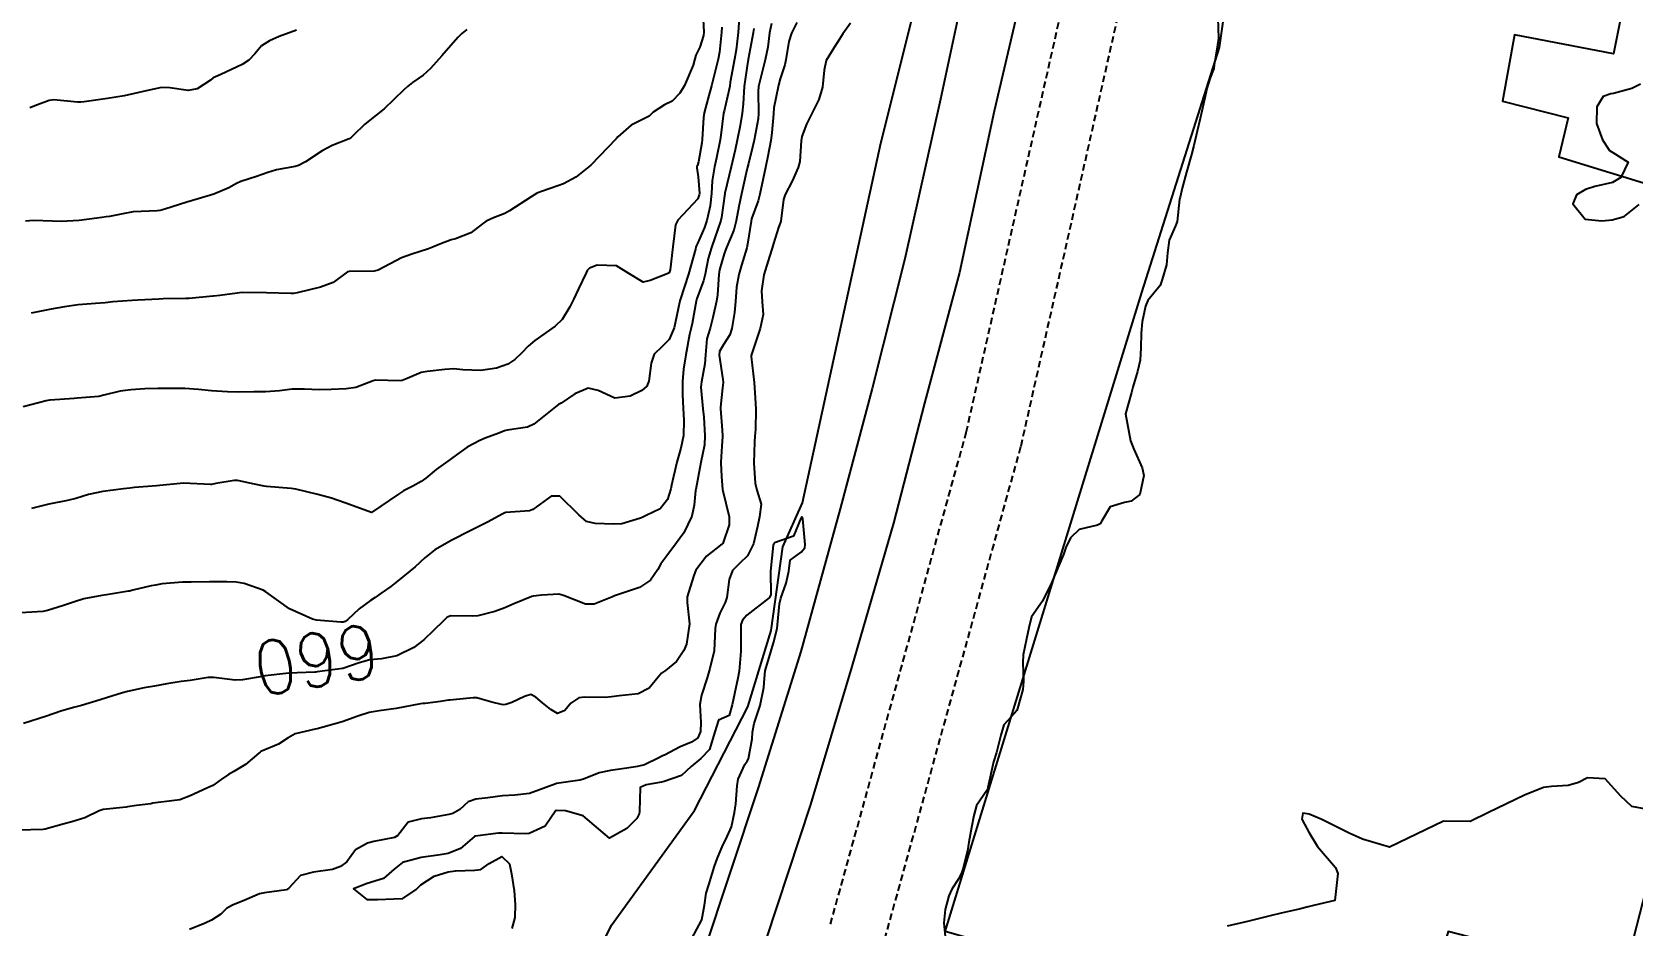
# Model space of a CAD drawing. Header units: metres. Extents: x 292545 to 299085, y 7450245 to 7463078.
# Drawn here: x 296568.5 to 296687.5, y 7460652 to 7460718.5 of the extents above; entities that cross this region are included whole.
import ezdxf
from ezdxf.enums import TextEntityAlignment as Align

# ---------------------------------------------------------------- set-up
doc = ezdxf.new("R2010")
doc.units = ezdxf.units.M
doc.linetypes.add('DASHED', pattern=[0.75, 0.5, -0.25])
for name, color, linetype in [('Cotas', 45, 'Continuous'), ('Curvas de Nivel 1m', 11, 'Continuous'), ('Curvas de Nivel 5m', 15, 'Continuous'), ('Edificações', 30, 'Continuous'), ('Hidrografia', 140, 'Continuous'), ('Linha Férrea', 20, 'Continuous'), ('Vias Secundárias', 230, 'DASHED')]:
    doc.layers.add(name, color=color, linetype=linetype)
doc.styles.add('Style-STANDARD', font='STANDARD.shx')

msp = doc.modelspace()

# ---------------------------------------------------------------- linework, layer by layer
at = {"layer": 'Curvas de Nivel 1m', "flags": 128}
for points, elevation in [([(296618.33, 7460720.34), (296618.43, 7460718.5), (296618.41, 7460718.23), (296618.13, 7460717.37), (296617.84, 7460716.79), (296617.77, 7460716.5), (296617.65, 7460716.04), (296616.99, 7460714.52), (296616.66, 7460713.95), (296616.09, 7460713.37), (296615.52, 7460713.09), (296614.66, 7460712.54), (296614.38, 7460712.24), (296614.07, 7460712.1), (296613.04, 7460711.58), (296612.05, 7460710.71), (296611.92, 7460710.57), (296610.03, 7460708.6), (296608.93, 7460707.7), (296608.01, 7460707.21), (296607.57, 7460707.07), (296606.37, 7460706.64), (296606.1, 7460706.54), (296606, 7460706.5), (296605.6, 7460706.25), (296603.99, 7460705.2), (296603.64, 7460705.02), (296602.8, 7460704.68), (296602.24, 7460704.43), (296601.98, 7460704.23), (296601.11, 7460703.56), (296599.96, 7460703.13), (296599.64, 7460703.04), (296598.79, 7460702.73), (296598.2, 7460702.49), (296597.95, 7460702.38), (296596.71, 7460701.99), (296595.94, 7460701.71), (296594.21, 7460700.79), (296593.93, 7460700.71), (296592.05, 7460700.69), (296591.93, 7460700.66), (296590.86, 7460699.89), (296589.92, 7460699.53), (296588.18, 7460699.12), (296587.91, 7460699.06), (296587.73, 7460699.05), (296585.92, 7460699.12), (296584.13, 7460699.13), (296583.91, 7460699.11), (296583.74, 7460699.08), (296582.44, 7460698.92), (296581.97, 7460698.87), (296581.91, 7460698.86), (296580.16, 7460698.7), (296579.91, 7460698.69), (296578.22, 7460698.67), (296577.91, 7460698.65), (296576.34, 7460698.56), (296575.91, 7460698.54), (296574.49, 7460698.43), (296573.91, 7460698.36), (296573.2, 7460698.32), (296571.9, 7460698.22), (296570.89, 7460698.07), (296569.9, 7460697.9), (296568.41, 7460697.6)], 664), ([(296621.07, 7460719.56), (296620.98, 7460718.47), (296620.84, 7460717.17), (296620.72, 7460716.47), (296620.4, 7460714.77), (296620.36, 7460714.48), (296620.33, 7460714.24), (296620.08, 7460713.16), (296619.94, 7460712.62), (296619.91, 7460712.48), (296619.7, 7460710.84), (296619.65, 7460710.48), (296619.38, 7460709.14), (296619.24, 7460708.49), (296619.07, 7460707.43), (296619.01, 7460706.49), (296618.92, 7460705.57), (296618.67, 7460704.49), (296618.5, 7460703.97), (296617.96, 7460702.77), (296617.86, 7460702.59), (296617.84, 7460702.5), (296617.81, 7460702.36), (296617.29, 7460700.51), (296617, 7460699.59), (296616.66, 7460698.52), (296616.52, 7460697.91), (296616.24, 7460696.52), (296615.87, 7460695.65), (296615.32, 7460695.09), (296614.74, 7460694.54), (296614.51, 7460693.88), (296614.35, 7460692.54), (296614.21, 7460692.17), (296613.83, 7460691.85), (296612.97, 7460691.42), (296611.82, 7460691.29), (296610.58, 7460691.84), (296609.83, 7460692.03), (296608.84, 7460691.6), (296607.82, 7460690.91), (296607.64, 7460690.8), (296607.41, 7460690.63), (296605.8, 7460689.34), (296605.32, 7460689.13), (296603.8, 7460688.9), (296603.62, 7460688.85), (296603.18, 7460688.68), (296602.18, 7460688.3), (296601.78, 7460688.14), (296600.84, 7460687.64), (296599.77, 7460686.86), (296599.68, 7460686.8), (296599.57, 7460686.72), (296598.52, 7460685.97), (296597.75, 7460685.33), (296597.41, 7460685.08), (296596.8, 7460684.75), (296596.11, 7460684.38), (296595.74, 7460684.14), (296593.72, 7460682.79), (296591.73, 7460683.51), (296590.74, 7460683.84), (296589.74, 7460684.13), (296588.08, 7460684.52), (296587.74, 7460684.57), (296585.91, 7460684.71), (296585.74, 7460684.74), (296585.62, 7460684.76), (296585.02, 7460684.89), (296583.75, 7460685.15), (296583.5, 7460685.15), (296582.15, 7460684.93), (296581.81, 7460684.87), (296581.74, 7460684.86), (296579.74, 7460684.95), (296577.74, 7460684.76), (296576.09, 7460684.65), (296575.74, 7460684.6), (296575.27, 7460684.54), (296573.74, 7460684.35), (296572.67, 7460684.11), (296571.73, 7460683.82), (296571.12, 7460683.67), (296569.73, 7460683.41), (296568.44, 7460683.09)], 662), ([(296656.66, 7460719.54), (296656.72, 7460718.04), (296656.64, 7460717.55), (296656.4, 7460716.05), (296656.37, 7460715.79), (296656.11, 7460715.1), (296655.85, 7460714.3), (296655.8, 7460714.05), (296655.74, 7460713.71), (296655.36, 7460712.06), (296655.14, 7460711.14), (296654.89, 7460710.07), (296654.72, 7460709.4), (296654.33, 7460708.08), (296654.01, 7460706.88), (296653.86, 7460706.23), (296653.83, 7460706.08), (296653.64, 7460704.42), (296653.52, 7460704.08), (296653.04, 7460703.02), (296652.93, 7460702.09), (296652.85, 7460701.19), (296652.52, 7460700.09), (296652.37, 7460699.65), (296651.92, 7460699.08), (296651.47, 7460698.55), (296651.3, 7460698.11), (296651.04, 7460696.96), (296650.97, 7460696.11), (296650.95, 7460695.03), (296650.89, 7460694.11), (296650.7, 7460693.26), (296650.35, 7460692.11), (296650.24, 7460691.71), (296649.81, 7460690.12), (296650.18, 7460688.12), (296650.41, 7460687.49), (296651.03, 7460686.11), (296651.16, 7460685.52), (296650.87, 7460684.11), (296650.23, 7460683.63), (296649.73, 7460683.52), (296648.67, 7460683.2), (296648.04, 7460682.15), (296647.92, 7460681.94), (296647.71, 7460681.84), (296646.36, 7460681.51), (296645.7, 7460680.9), (296645.36, 7460680.17), (296645.18, 7460679.67), (296644.58, 7460678.19), (296644.29, 7460677.56), (296643.64, 7460676.2), (296642.82, 7460675.02), (296642.61, 7460674.21), (296642.44, 7460673.39), (296642.2, 7460672.21), (296642.17, 7460671.64), (296642.22, 7460670.21), (296642.17, 7460669.61), (296641.78, 7460668.22), (296641.71, 7460668.06), (296641.55, 7460667.87), (296640.76, 7460667), (296640.54, 7460666.23), (296640.2, 7460664.93), (296639.99, 7460664.24), (296639.57, 7460662.33), (296639.55, 7460662.25), (296639.54, 7460662.19), (296639.48, 7460662.11), (296638.73, 7460661), (296638.51, 7460660.26), (296638.35, 7460659.36), (296638.16, 7460658.26), (296638.05, 7460657.64), (296637.7, 7460656.27), (296637.63, 7460656.05), (296637.4, 7460655.58), (296636.88, 7460654.79), (296636.66, 7460654.28), (296636.38, 7460653.27), (296636.3, 7460652.28), (296636.38, 7460651.25)], 657), ([(296625.36, 7460719.21), (296624.96, 7460718.42), (296624.76, 7460717.8), (296624.55, 7460716.43), (296624.47, 7460716.07), (296624.11, 7460715.01), (296623.99, 7460714.55), (296623.96, 7460714.43), (296623.65, 7460712.86), (296623.61, 7460712.43), (296623.49, 7460711), (296623.42, 7460710.44), (296623.2, 7460709.28), (296623.03, 7460708.44), (296622.85, 7460707.6), (296622.61, 7460706.44), (296622.48, 7460705.96), (296621.98, 7460704.6), (296621.95, 7460704.45), (296621.69, 7460702.73), (296621.63, 7460702.46), (296621.24, 7460701.17), (296621.03, 7460700.47), (296620.87, 7460699.52), (296620.8, 7460698.47), (296620.71, 7460697.66), (296620.53, 7460696.47), (296620.37, 7460695.98), (296619.87, 7460695.23), (296619.61, 7460694.74), (296619.58, 7460694.48), (296619.84, 7460692.66), (296619.87, 7460692.48), (296619.87, 7460692.44), (296619.83, 7460692.06), (296619.69, 7460690.6), (296619.69, 7460690.48), (296619.8, 7460688.91), (296619.83, 7460688.48), (296619.83, 7460688.44), (296619.78, 7460687.7), (296619.71, 7460686.53), (296619.71, 7460686.48), (296619.75, 7460685.45), (296619.82, 7460684.48), (296619.84, 7460684.38), (296620.33, 7460682.47), (296620.33, 7460681.86), (296619.85, 7460680.48), (296619.78, 7460680.4), (296619.69, 7460680.34), (296618.64, 7460679.53), (296617.84, 7460678.5), (296617.79, 7460678.38), (296617.67, 7460678.02), (296617.21, 7460676.51), (296617.21, 7460676.08), (296617.38, 7460674.51), (296617.15, 7460672.98), (296616.95, 7460672.52), (296616.4, 7460671.71), (296615.58, 7460671.03), (296615.28, 7460670.83), (296615.05, 7460670.54), (296614.37, 7460669.73), (296613.56, 7460669.31), (296612.13, 7460669.14), (296611.56, 7460669.08), (296611.11, 7460669.03), (296609.56, 7460669.06), (296609.15, 7460669.01), (296608.54, 7460668.61), (296608.09, 7460668.07), (296607.55, 7460667.84), (296607.06, 7460668.14), (296606.45, 7460668.64), (296605.95, 7460669.04), (296605.56, 7460669.25), (296605.11, 7460669.11), (296604.16, 7460668.66), (296603.71, 7460668.51), (296603.55, 7460668.48), (296603.38, 7460668.5), (296602.68, 7460668.68), (296601.8, 7460668.94), (296601.56, 7460668.99), (296601.27, 7460668.99), (296599.55, 7460668.84), (296599.45, 7460668.82), (296598.84, 7460668.73), (296597.72, 7460668.57), (296597.55, 7460668.57), (296597.36, 7460668.55), (296595.55, 7460668.21), (296594.29, 7460668.04), (296593.54, 7460667.91), (296592.7, 7460667.64), (296591.54, 7460667.23), (296590.12, 7460666.83), (296589.67, 7460666.7), (296589.53, 7460666.67), (296588.05, 7460666.33), (296587.52, 7460666.04), (296586.81, 7460665.57), (296585.5, 7460665.01), (296585.43, 7460664.97), (296585.34, 7460664.89), (296584.35, 7460664.05), (296583.49, 7460663.53), (296583.09, 7460663.31), (296582.53, 7460662.92), (296581.92, 7460662.48), (296581.48, 7460662.28), (296580.24, 7460661.72), (296579.47, 7460661.43), (296579.06, 7460661.37), (296577.46, 7460661.16), (296577.31, 7460661.13), (296576.25, 7460660.99), (296575.56, 7460660.9), (296575.46, 7460660.88), (296573.77, 7460660.71), (296573.46, 7460660.61), (296572.4, 7460660.09), (296571.44, 7460659.78), (296570.86, 7460659.64), (296569.44, 7460659.25), (296569.29, 7460659.22), (296567.43, 7460659.16)], 659), ([(296622.15, 7460718.75), (296622.12, 7460718.47), (296622.12, 7460718.45), (296622.12, 7460718.43), (296621.74, 7460716.46), (296621.65, 7460715.99), (296621.45, 7460714.46), (296621.37, 7460713.17), (296621.3, 7460712.46), (296621.14, 7460711.54), (296620.93, 7460710.47), (296620.77, 7460709.74), (296620.48, 7460708.47), (296620, 7460706.53), (296619.99, 7460706.49), (296619.76, 7460704.7), (296619.71, 7460704.48), (296619.26, 7460703.19), (296619, 7460702.49), (296618.76, 7460701.67), (296618.53, 7460700.49), (296618.42, 7460700), (296617.91, 7460698.68), (296617.86, 7460698.5), (296617.57, 7460696.82), (296617.5, 7460696.51), (296617.38, 7460696.01), (296617.11, 7460694.51), (296616.92, 7460693.44), (296616.84, 7460692.51), (296616.86, 7460691.55), (296616.91, 7460690.51), (296616.94, 7460689.65), (296616.93, 7460688.51), (296616.73, 7460687.56), (296616.42, 7460686.52), (296616.04, 7460684.82), (296615.98, 7460684.53), (296615.74, 7460683.75), (296615.2, 7460683.06), (296614.15, 7460682.55), (296613.85, 7460682.42), (296613.72, 7460682.37), (296612.33, 7460681.95), (296611.71, 7460681.91), (296610.35, 7460681.96), (296609.72, 7460682.11), (296609.14, 7460682.61), (296607.74, 7460684), (296607.09, 7460683.99), (296605.73, 7460683), (296605.47, 7460682.91), (296603.72, 7460682.79), (296603.64, 7460682.76), (296603.48, 7460682.67), (296602.35, 7460682.05), (296601.71, 7460681.73), (296601, 7460681.4), (296599.69, 7460680.72), (296598.42, 7460680), (296597.68, 7460679.42), (296596.96, 7460678.75), (296595.66, 7460677.67), (296595.16, 7460677.28), (296594.45, 7460676.78), (296593.98, 7460676.45), (296593.64, 7460676.23), (296592.81, 7460675.62), (296591.94, 7460674.81), (296591.76, 7460674.67), (296591.62, 7460674.63), (296591.43, 7460674.62), (296589.62, 7460674.78), (296589.32, 7460674.84), (296587.63, 7460675.62), (296585.85, 7460676.88), (296585.65, 7460677), (296584.26, 7460677.5), (296583.66, 7460677.61), (296582.95, 7460677.63), (296581.66, 7460677.62), (296580.31, 7460677.6), (296579.66, 7460677.59), (296578.15, 7460677.47), (296577.66, 7460677.39), (296577.32, 7460677.32), (296575.97, 7460677), (296575.71, 7460676.94), (296575.65, 7460676.93), (296574.01, 7460676.66), (296573.65, 7460676.62), (296572.33, 7460676.35), (296571.64, 7460676.13), (296570.82, 7460675.87), (296569.63, 7460675.5), (296569.27, 7460675.43), (296567.63, 7460675.32)], 661), ([(296619.78, 7460718.85), (296619.76, 7460718.48), (296619.6, 7460717.01), (296619.5, 7460716.49), (296619.22, 7460715.39), (296619, 7460714.49), (296618.81, 7460713.77), (296618.47, 7460712.5), (296618.42, 7460712.15), (296618.32, 7460710.5), (296618.29, 7460710.26), (296618.03, 7460708.84), (296617.96, 7460708.57), (296617.93, 7460708.5), (296617.92, 7460708.4), (296618.02, 7460707.73), (296618.11, 7460706.5), (296618.1, 7460706.4), (296618, 7460706.11), (296616.5, 7460704.52), (296616.34, 7460704.16), (296616.13, 7460702.53), (296615.94, 7460700.82), (296615.86, 7460700.6), (296615.71, 7460700.53), (296614.45, 7460700.02), (296613.93, 7460699.9), (296612.86, 7460700.56), (296611.94, 7460701.11), (296610.51, 7460701.16), (296609.94, 7460700.95), (296609.77, 7460700.77), (296609.68, 7460700.6), (296609.12, 7460699.41), (296608.74, 7460698.61), (296608.46, 7460698.06), (296607.89, 7460697.13), (296607.39, 7460696.63), (296605.87, 7460695.57), (296605.38, 7460695.14), (296604.9, 7460694.66), (296604.37, 7460694.15), (296603.85, 7460693.8), (296603.01, 7460693.52), (296601.85, 7460693.33), (296600.52, 7460693.38), (296599.85, 7460693.46), (296599.18, 7460693.4), (296597.85, 7460693.26), (296597.41, 7460693.18), (296596.38, 7460692.75), (296596.01, 7460692.59), (296595.84, 7460692.56), (296594.01, 7460692.61), (296593.84, 7460692.58), (296592.56, 7460692.07), (296591.83, 7460691.97), (296590.72, 7460691.93), (296589.83, 7460691.89), (296588.73, 7460691.95), (296587.83, 7460691.96), (296586.87, 7460691.83), (296585.83, 7460691.76), (296584.97, 7460691.75), (296583.83, 7460691.72), (296583, 7460691.75), (296581.83, 7460691.83), (296580.85, 7460691.92), (296579.83, 7460691.99), (296578.8, 7460692), (296577.83, 7460692), (296576.85, 7460691.97), (296575.83, 7460691.9), (296575.03, 7460691.8), (296573.82, 7460691.5), (296573.43, 7460691.41), (296571.82, 7460691.28), (296571.61, 7460691.26), (296569.81, 7460691.14), (296569.76, 7460691.13), (296569.53, 7460691.07), (296567.81, 7460690.64)], 663), ([(296588.15, 7460718.64), (296586.85, 7460718.17), (296586.14, 7460717.85), (296585.55, 7460717.47), (296585.04, 7460716.89), (296584.6, 7460716.41), (296584.11, 7460716.09), (296582.51, 7460715.33), (296582.11, 7460715.18), (296581.94, 7460715.1), (296581.74, 7460714.93), (296580.76, 7460714.28), (296580.09, 7460714.16), (296578.71, 7460714.35), (296578.09, 7460714.37), (296576.95, 7460714.14), (296576.09, 7460713.93), (296575.33, 7460713.76), (296574.09, 7460713.55), (296572.34, 7460713.3), (296572.09, 7460713.28), (296571.85, 7460713.29), (296570.09, 7460713.45), (296569.75, 7460713.41), (296568.88, 7460713.08), (296568.3, 7460712.87)], 666), ([(296629.35, 7460719.17), (296628.77, 7460718.37), (296628.54, 7460717.97), (296628.13, 7460717.35), (296627.55, 7460716.39), (296627.38, 7460715.66), (296627.27, 7460714.39), (296626.99, 7460713.49), (296626.44, 7460712.4), (296626.07, 7460711.64), (296625.74, 7460710.73), (296625.68, 7460710.41), (296625.57, 7460708.88), (296625.46, 7460708.42), (296625.01, 7460707.42), (296624.5, 7460706.43), (296624.37, 7460706.05), (296624.17, 7460704.43), (296624.12, 7460704.29), (296623.98, 7460703.98), (296623.62, 7460702.77), (296623.53, 7460702.44), (296623.33, 7460701.82), (296622.91, 7460700.45), (296622.72, 7460699.25), (296622.78, 7460698.45), (296622.86, 7460697.49), (296622.64, 7460696.45), (296622, 7460694.59), (296621.96, 7460694.46), (296621.95, 7460694.37), (296622.18, 7460692.45), (296622.28, 7460690.92), (296622.3, 7460690.45), (296622.29, 7460688.94), (296622.24, 7460688.45), (296622.2, 7460688.04), (296622.15, 7460686.45), (296622.25, 7460684.96), (296622.39, 7460684.45), (296622.7, 7460683.41), (296622.58, 7460682.45), (296622.42, 7460681.74), (296622.13, 7460680.45), (296621.68, 7460679.57), (296621.12, 7460679.02), (296620.58, 7460678.47), (296620.33, 7460677.8), (296620.16, 7460676.47), (296620.02, 7460676.1), (296619.63, 7460675.29), (296619.33, 7460674.48), (296619.28, 7460674.15), (296619.21, 7460672.49), (296618.89, 7460671.18), (296618.68, 7460670.49), (296618.26, 7460669.2), (296618.15, 7460668.5), (296618.22, 7460667.18), (296618.18, 7460666.5), (296618, 7460666.03), (296617.52, 7460665.71), (296616.67, 7460665.36), (296615.51, 7460664.75), (296615.36, 7460664.68), (296615.09, 7460664.53), (296614.02, 7460664.03), (296613.5, 7460663.9), (296612.71, 7460663.78), (296611.49, 7460663.61), (296610.66, 7460663.42), (296609.49, 7460662.96), (296609.21, 7460662.88), (296607.48, 7460662.64), (296607.43, 7460662.62), (296605.48, 7460661.88), (296604.38, 7460661.76), (296603.47, 7460661.72), (296602.37, 7460661.58), (296601.47, 7460661.46), (296600.91, 7460661.26), (296600.29, 7460660.71), (296599.77, 7460660.41), (296599.46, 7460660.33), (296598.1, 7460660.09), (296597.45, 7460660.01), (296596.44, 7460659.76), (296595.69, 7460658.77), (296595.43, 7460658.63), (296593.89, 7460658.33), (296593.43, 7460658.2), (296592.52, 7460657.7), (296591.88, 7460656.81), (296591.41, 7460656.46), (296590.83, 7460656.24), (296589.4, 7460656.04), (296588.45, 7460655.8), (296587.57, 7460654.86), (296587.48, 7460654.77), (296587.39, 7460654.74), (296585.76, 7460654.51), (296585.39, 7460654.42), (296584.31, 7460653.97), (296583.37, 7460653.58), (296582.94, 7460653.35), (296582.52, 7460652.92), (296581.82, 7460652.47), (296581.36, 7460652.26), (296580.18, 7460651.77)], 658), ([(296688.11, 7460714.62), (296687.47, 7460714.31), (296686.1, 7460713.94), (296685.89, 7460713.9), (296685.34, 7460713.71), (296684.85, 7460712.95), (296684.83, 7460711.71), (296685.28, 7460710.48), (296685.81, 7460709.7), (296686.04, 7460709.54), (296687.18, 7460708.83), (296686.65, 7460707.69), (296686.02, 7460707.31), (296684.71, 7460707.02), (296684.01, 7460706.8), (296683.35, 7460706.39), (296683.08, 7460705.73), (296683.99, 7460704.59), (296685.22, 7460704.47), (296685.99, 7460704.53), (296686.89, 7460704.79), (296688, 7460705.67)], 656), ([(296617.35, 7460650.73), (296618.28, 7460652.5), (296618.48, 7460653.6), (296618.61, 7460654.49), (296618.8, 7460655.09), (296619.24, 7460656.48), (296619.42, 7460657.03), (296619.86, 7460658.04), (296620.08, 7460658.47), (296620.49, 7460659.42), (296620.72, 7460660.47), (296620.82, 7460661.11), (296620.92, 7460662.47), (296621, 7460662.96), (296621.5, 7460664.05), (296621.67, 7460664.29), (296621.75, 7460664.46), (296622.03, 7460665.95), (296622.05, 7460666.45), (296622.18, 7460667.09), (296622.63, 7460668.44), (296622.91, 7460669.78), (296622.95, 7460670.44), (296623, 7460671.02), (296623.41, 7460672.43), (296623.61, 7460673.08), (296623.89, 7460674.16), (296623.92, 7460674.43), (296624.07, 7460675.99), (296624.16, 7460676.42), (296624.56, 7460677.53), (296624.77, 7460678.42), (296624.87, 7460679.23), (296625.69, 7460679.82), (296625.94, 7460680.16), (296625.97, 7460680.41), (296625.81, 7460682.32), (296625.78, 7460682.41), (296625.72, 7460682.45), (296625.7, 7460682.44), (296625.69, 7460682.41), (296625.1, 7460681.01), (296623.69, 7460680.53), (296623.65, 7460680.48), (296623.63, 7460680.43), (296623.6, 7460680.34), (296623.4, 7460678.43), (296623.41, 7460676.67), (296623.3, 7460676.44), (296621.63, 7460675.16), (296621.31, 7460674.78), (296621.2, 7460674.46), (296621.19, 7460672.88), (296621.19, 7460672.46), (296621.06, 7460670.99), (296620.97, 7460670.47), (296620.73, 7460669.3), (296620.54, 7460668.47), (296620.33, 7460667.69), (296619.54, 7460667.33), (296619.26, 7460666.48), (296618.85, 7460665.15), (296618.21, 7460664.5), (296617.5, 7460663.9), (296616.78, 7460663.23), (296615.49, 7460662.77), (296615.28, 7460662.74), (296614.14, 7460662.54), (296613.7, 7460662.33), (296613.65, 7460660.55), (296613.63, 7460660.38), (296613.46, 7460660.04), (296612.71, 7460659.29), (296611.43, 7460658.58), (296609.46, 7460660.22), (296608.14, 7460660.61), (296607.46, 7460660.63), (296607.44, 7460660.62), (296606.63, 7460659.46), (296605.44, 7460658.92), (296605.19, 7460658.9), (296603.44, 7460658.95), (296603.17, 7460658.94), (296601.43, 7460658.72), (296601.42, 7460658.72), (296601.37, 7460658.7), (296600.34, 7460657.79), (296599.42, 7460657.44), (296598.82, 7460657.32), (296597.42, 7460657.12), (296596.02, 7460656.76), (296595.41, 7460656.27), (296594.62, 7460655.56), (296593.4, 7460655.21), (296592.39, 7460654.81), (296593.38, 7460654.02), (296594.16, 7460654), (296595.38, 7460654.05), (296596.05, 7460654.09), (296597.04, 7460654.75), (296597.4, 7460655.11), (296598.39, 7460655.75), (296599.41, 7460656.06), (296599.97, 7460656.15), (296601.41, 7460656.19), (296601.85, 7460656.25), (296602.47, 7460656.68), (296603.42, 7460657.21), (296603.98, 7460656.66), (296604.14, 7460655.93), (296604.32, 7460654.66), (296604.4, 7460653.64), (296604.38, 7460652.66), (296604.16, 7460651.86)], 657), ([(296688.52, 7460660.72), (296687.47, 7460660.93), (296686.64, 7460661.69), (296685.49, 7460662.99), (296684.16, 7460663.05), (296683.49, 7460662.72), (296682.72, 7460662.49), (296681.48, 7460662.41), (296680.9, 7460662.34), (296679.47, 7460661.77), (296677.46, 7460660.8), (296676.8, 7460660.47), (296675.45, 7460659.82), (296673.45, 7460659.84), (296671.44, 7460658.87), (296670.77, 7460658.54), (296669.43, 7460657.89), (296667.44, 7460658.5), (296666.44, 7460658.93), (296665.45, 7460659.44), (296664.4, 7460659.95), (296663.46, 7460660.36), (296663, 7460660.42), (296662.92, 7460659.97), (296663.11, 7460659.62), (296663.44, 7460659.01), (296664.08, 7460657.95), (296665.41, 7460656.4), (296665.6, 7460655.94), (296665.38, 7460653.94), (296663.78, 7460653.56), (296663.38, 7460653.46), (296662.71, 7460653.3), (296661.37, 7460652.99), (296660.57, 7460652.8), (296659.37, 7460652.51), (296658.97, 7460652.41), (296657.36, 7460652.03)], 656)]:
    msp.add_lwpolyline(points, dxfattribs=dict(at, elevation=elevation))
at = {"layer": 'Curvas de Nivel 5m', "flags": 128}
for points, elevation in [([(296623.46, 7460719.13), (296623.33, 7460718.44), (296623.19, 7460717.38), (296623, 7460716.44), (296622.83, 7460715.73), (296622.51, 7460714.45), (296622.47, 7460714.07), (296622.5, 7460712.45), (296622.47, 7460712.04), (296622.17, 7460710.45), (296622.15, 7460710.36), (296622.05, 7460709.94), (296621.75, 7460708.73), (296621.68, 7460708.46), (296621.58, 7460708.02), (296621.24, 7460706.46), (296621.05, 7460705.52), (296620.85, 7460704.47), (296620.66, 7460703.78), (296620.12, 7460702.48), (296620.07, 7460702.36), (296619.95, 7460702.01), (296619.61, 7460700.81), (296619.56, 7460700.48), (296619.45, 7460698.96), (296619.37, 7460698.49), (296619.11, 7460697.27), (296618.9, 7460696.49), (296618.67, 7460695.7), (296618.56, 7460694.49), (296618.52, 7460693.83), (296618.26, 7460692.5), (296618.22, 7460692.1), (296618.37, 7460690.49), (296618.43, 7460689.87), (296618.52, 7460688.49), (296618.48, 7460687.8), (296618.22, 7460686.5), (296618.14, 7460686.11), (296617.84, 7460684.5), (296617.83, 7460684.41), (296617.73, 7460683.32), (296617.55, 7460682.5), (296616.95, 7460681.27), (296616.41, 7460680.52), (296615.68, 7460679.57), (296615.25, 7460678.96), (296615.01, 7460678.54), (296614.46, 7460677.74), (296613.66, 7460677.21), (296611.79, 7460676.58), (296611.69, 7460676.54), (296611.65, 7460676.52), (296610.27, 7460675.97), (296609.64, 7460675.97), (296608.01, 7460676.62), (296607.65, 7460676.72), (296606.4, 7460676.64), (296605.75, 7460676.55), (296605.65, 7460676.53), (296604.31, 7460676), (296603.64, 7460675.69), (296602.9, 7460675.42), (296601.63, 7460675.1), (296601.25, 7460675.07), (296599.63, 7460675.11), (296599.36, 7460674.99), (296599.08, 7460674.73), (296598.34, 7460674.01), (296597.61, 7460673.32), (296596.87, 7460672.75), (296595.6, 7460672.12), (296594.47, 7460671.9), (296593.59, 7460671.82), (296592.79, 7460671.6), (296591.59, 7460671.19), (296589.68, 7460670.93), (296589.58, 7460670.92), (296589.5, 7460670.92), (296588.19, 7460670.85), (296587.62, 7460670.83), (296587.58, 7460670.83), (296585.82, 7460670.64), (296585.58, 7460670.6), (296584.12, 7460670.35), (296583.57, 7460670.31), (296581.99, 7460670.51), (296581.58, 7460670.52), (296580.23, 7460670.29), (296579.57, 7460670.21), (296578.49, 7460670.04), (296577.57, 7460669.86), (296576.81, 7460669.75), (296575.56, 7460669.48), (296575.19, 7460669.37), (296574.08, 7460669.02), (296573.55, 7460668.86), (296572.15, 7460668.44), (296571.55, 7460668.29), (296570.6, 7460668), (296569.54, 7460667.63), (296567.83, 7460667.1)], 660), ([(296600.81, 7460718.7), (296600.45, 7460718.39), (296600.14, 7460718.1), (296598.95, 7460716.73), (296598.11, 7460715.78), (296597.56, 7460715.29), (296596.78, 7460714.75), (296596.4, 7460714.46), (296596.09, 7460714.19), (296595.37, 7460713.49), (296594.66, 7460712.78), (296594.07, 7460712.31), (296593.22, 7460711.64), (296592.35, 7460710.81), (296592.2, 7460710.66), (296592.05, 7460710.57), (296590.8, 7460710.07), (296590.04, 7460709.66), (296588.82, 7460708.85), (296588.3, 7460708.58), (296588.03, 7460708.5), (296586.65, 7460708.25), (296586.02, 7460708.06), (296585.16, 7460707.75), (296584.01, 7460707.39), (296583.68, 7460707.23), (296583.12, 7460706.91), (296582, 7460706.44), (296580.83, 7460706.1), (296579.99, 7460705.84), (296578.35, 7460705.34), (296577.99, 7460705.23), (296577.77, 7460705.2), (296575.98, 7460705.13), (296575.87, 7460705.11), (296575.36, 7460705.01), (296574.22, 7460704.78), (296573.98, 7460704.75), (296573.66, 7460704.71), (296571.98, 7460704.48), (296570.63, 7460704.41), (296569.98, 7460704.43), (296568.58, 7460704.48), (296567.98, 7460704.45)], 665)]:
    msp.add_lwpolyline(points, dxfattribs=dict(at, elevation=elevation))
at = {"layer": 'Edificações'}
msp.add_lwpolyline([(296670.91, 7460641.8), (296636.38, 7460651.62), (296651.01, 7460699.14), (296656.8, 7460717.34), (296667.33, 7460791.56), (296664.93, 7460791.66), (296665.17, 7460797.35), (296677.24, 7460797.21), (296676.18, 7460771.5), (296693.03, 7460769.25), (296690.72, 7460752.03), (296699.05, 7460750.85), (296696.66, 7460733.99), (296702.45, 7460733.09), (296700.92, 7460722.01), (296687.49, 7460723.87), (296686.09, 7460716.87), (296678.74, 7460718.29), (296677.84, 7460713.36), (296682.73, 7460712.12), (296682.04, 7460709.22), (296701.01, 7460703.41), (296686.85, 7460648.25), (296673.81, 7460651.62)], close=True, dxfattribs=at)
at = {"layer": 'Hidrografia'}
msp.add_lwpolyline([(296607.44, 7460643.74), (296611.56, 7460652.11), (296617.74, 7460660.62), (296621.72, 7460668.33), (296623.44, 7460674.02), (296624.31, 7460680.23), (296625.77, 7460683.5), (296631.61, 7460710.24), (296634.23, 7460720.72), (296635.06, 7460728.3), (296638.52, 7460751.02), (296640.86, 7460766.6), (296642.66, 7460776.81), (296643.21, 7460789.63), (296647.22, 7460802.37), (296647.49, 7460812.99), (296648.12, 7460832.5)], dxfattribs=at)
at = {"layer": 'Linha Férrea', "linetype": 'Continuous'}
for points in [[(296653.96, 7460836.64), (296652.94, 7460830.01), (296651.52, 7460818.13), (296650.29, 7460806.57), (296648.9, 7460793.19), (296647.78, 7460783.6), (296646, 7460770.31), (296644.26, 7460758.18), (296641.79, 7460742.81), (296640.46, 7460734.83), (296638.56, 7460725.32), (296636.04, 7460713.51), (296633.38, 7460701.64), (296630.95, 7460691.99), (296628.59, 7460683.06), (296625.65, 7460672.45), (296622.48, 7460662.31), (296618.35, 7460649.84)], [(296657.86, 7460836.23), (296657.18, 7460829.49), (296655.66, 7460817.59), (296654.19, 7460806.04), (296652.77, 7460792.66), (296651.48, 7460783.06), (296649.81, 7460769.76), (296648.11, 7460757.58), (296645.84, 7460742.17), (296644.49, 7460734.14), (296642.82, 7460724.49), (296640.04, 7460712.61), (296637.45, 7460700.63), (296634.84, 7460690.92), (296632.54, 7460681.98), (296629.45, 7460671.34), (296626.38, 7460661.08), (296622.23, 7460648.54)]]:
    msp.add_lwpolyline(points, dxfattribs=at)
at = {"layer": 'Vias Secundárias'}
for points in [[(296627.86, 7460652.17), (296637.96, 7460688.74), (296650.75, 7460745.41), (296656.36, 7460790.77, -0.23694), (296677.57, 7460822.56, 0.742724), (296675.22, 7460832.9, -0.034962), (296661.44, 7460834.97, 3.894019)], [(296631.9, 7460651.05), (296642.03, 7460687.72), (296654.89, 7460744.69), (296660.53, 7460790.25, -0.23694), (296679.65, 7460818.91, -0.79571), (296685.43, 7460817.07, -0.021846), (296686.44, 7460800.15, -0.036297)]]:
    msp.add_lwpolyline(points, format="xyb", dxfattribs=at)

# ---------------------------------------------------------------- texts
at = {"layer": 'Cotas', "style": 'Style-STANDARD'}
msp.add_text('660', height=4, rotation=189.7061, dxfattribs=at).set_placement((296589.65, 7460671.84, 660), align=Align.MIDDLE_CENTER)

doc.saveas('drawing.dxf')
